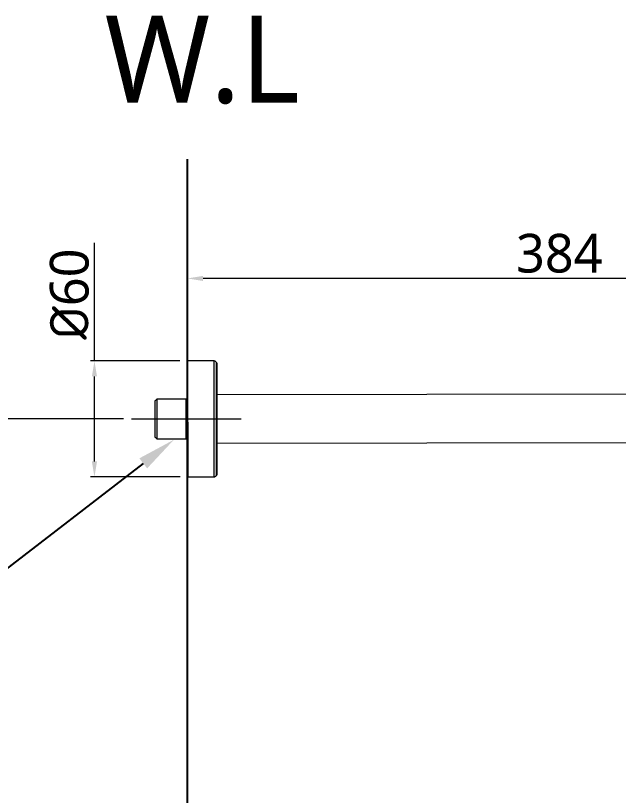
# Model space of a CAD drawing. Extents: x 12185 to 15344, y -91 to 2224.
# Drawn here: x 12712.1 to 13023.6, y 1251.1 to 1654.3 of the extents above; entities that cross this region are included whole.
import ezdxf
from ezdxf import colors
from ezdxf.entities.mleader import LeaderData, LeaderLine
from ezdxf.math import Vec2, Vec3

# ---------------------------------------------------------------- set-up
doc = ezdxf.new("R2010")
doc.units = 0
doc.header["$LTSCALE"] = 10
doc.header["$MEASUREMENT"] = 0
doc.header["$PDMODE"] = 3
doc.header["$PDSIZE"] = -10
doc.linetypes.add('CENTER2', pattern=[28.575, 19.05, -3.175, 3.175, -3.175])
doc.layers.get('0').update_dxf_attribs({"linetype": 'CONTINUOUS'})
doc.layers.get('DEFPOINTS').update_dxf_attribs({"linetype": 'CONTINUOUS'})
doc.layers.add('1', color=7, linetype='CONTINUOUS')
doc.layers.add('Cneter', color=1, linetype='CENTER2', lineweight=13)
doc.layers.add('치수선', color=7, linetype='CONTINUOUS', lineweight=20)
doc.styles.add('Daelim Dimension', font='NanumGothic.ttf')
doc.dimstyles.new('DEFAULT', dxfattribs={"dimscale": 2, "dimtxt": 2, "dimasz": 2, "dimexe": 0, "dimexo": 2, "dimgap": 1, "dimtad": 1, "dimdec": 1, "dimzin": 9, "dimdsep": 46, "dimtxsty": 'Daelim Dimension', "dimcen": 0.5, "dimclrd": 5, "dimclre": 5, "dimclrt": 256, "dimadec": 1, "dimazin": 0, "dimtfac": 1, "dimtdec": 1, "dimtix": 1, "dimtmove": 0, "dimatfit": 3, "dimfxl": 0, "dimtolj": 1, "dimtzin": 1, "dimlwd": 9, "dimlwe": 9, "dimarcsym": 0})

# ---------------------------------------------------------------- blocks, each defined once
blk = doc.blocks.new('*D10')
at = {"color": 5, "lineweight": 9, "ltscale": 0.5}
for p, q in [((12767.87, 1445.74), (12675.64, 1445.74)), ((12677.64, 820.46), (12677.64, 1437.74)), ((12774.01, 812.46), (12675.64, 812.46))]:
    blk.add_line(p, q, dxfattribs=at)
at = {"color": 5, "ltscale": 0.5}
for points in [[(12676.31, 1437.74), (12678.97, 1437.74), (12677.64, 1445.74)], [(12676.31, 820.46), (12678.97, 820.46), (12677.64, 812.46)]]:
    blk.add_solid(points, dxfattribs=at)
at = {"layer": 'DEFPOINTS', "color": 0, "ltscale": 0.5}
for p in [(12677.64, 1445.74), (12771.87, 1445.74), (12778.01, 812.46)]:
    blk.add_point(p, dxfattribs=at)
at = {"color": 7, "ltscale": 0.5, "insert": (12661.93, 1129.1), "char_height": 20, "attachment_point": 5, "rotation": 90, "style": 'Daelim Dimension'}
blk.add_mtext('\\A1;(1140)', dxfattribs=at)
blk = doc.blocks.new('*D11')
at = {"color": 5, "lineweight": 9, "ltscale": 0.5}
for p, q in [((12752.8, 1475.76), (12752.8, 1536.86)), ((12796.95, 1475.76), (12750.8, 1475.76)), ((12752.8, 1423.76), (12752.8, 1467.76)), ((12797.03, 1415.76), (12750.8, 1415.76))]:
    blk.add_line(p, q, dxfattribs=at)
at = {"color": 5, "ltscale": 0.5}
for points in [[(12751.47, 1467.76), (12754.14, 1467.76), (12752.8, 1475.76)], [(12751.47, 1423.76), (12754.14, 1423.76), (12752.8, 1415.76)]]:
    blk.add_solid(points, dxfattribs=at)
at = {"layer": 'DEFPOINTS', "color": 0, "ltscale": 0.5}
for p in [(12752.8, 1475.76), (12800.95, 1475.76), (12801.03, 1415.76)]:
    blk.add_point(p, dxfattribs=at)
at = {"color": 7, "ltscale": 0.5, "insert": (12739.92, 1510.31), "char_height": 20, "attachment_point": 5, "rotation": 90, "style": 'Daelim Dimension'}
blk.add_mtext('\\A1;{\\fISOCPEUR|b0|i0|c0|p34;%%C}60', dxfattribs=at)
blk = doc.blocks.new('*D12')
at = {"color": 5, "lineweight": 9, "ltscale": 0.5}
for p, q in [((12800.95, 1470.27), (12800.95, 1520.41)), ((13185.04, 1456.97), (13185.04, 1520.41)), ((13177.04, 1518.41), (12808.95, 1518.41))]:
    blk.add_line(p, q, dxfattribs=at)
at = {"color": 5, "ltscale": 0.5}
for points in [[(12808.95, 1519.74), (12808.95, 1517.07), (12800.95, 1518.41)], [(13177.04, 1519.74), (13177.04, 1517.07), (13185.04, 1518.41)]]:
    blk.add_solid(points, dxfattribs=at)
at = {"layer": 'DEFPOINTS', "color": 0, "ltscale": 0.5}
for p in [(12800.95, 1518.41), (12800.95, 1466.27), (13185.04, 1452.97)]:
    blk.add_point(p, dxfattribs=at)
at = {"color": 7, "ltscale": 0.5, "insert": (12992.99, 1531.31), "char_height": 20, "attachment_point": 5, "style": 'Daelim Dimension'}
blk.add_mtext('\\A1;384', dxfattribs=at)

msp = doc.modelspace()

# ---------------------------------------------------------------- linework, layer by layer
at = {"ltscale": 0.5}
for p, q in [((12800.95, 230.76), (12800.95, 1580.15)), ((12815.86, 1474.77), (12815.93, 1416.77))]:
    msp.add_line(p, q, dxfattribs=at)
at = {"layer": '1', "color": 7, "linetype": 'Continuous', "lineweight": 18}
for p, q in [((12814.45, 1475.78), (12800.95, 1475.76)), ((12784.97, 1455.99), (12783.97, 1454.99)), ((12800.96, 1456.01), (12784.97, 1455.99)), ((13200.67, 1458.8), (12815.97, 1458.28)), ((12784.12, 1455.14), (12783.97, 1455.14)), ((12784, 1436.49), (12785, 1435.49)), ((12784, 1436.34), (12784.15, 1436.34)), ((12785, 1435.49), (12800.98, 1435.51)), ((12816, 1433.28), (13173.72, 1433.76)), ((12801.03, 1415.76), (12814.53, 1415.78))]:
    msp.add_line(p, q, dxfattribs=at)
for centre, major_axis, start_param, end_param in [((12800.99, 1445.76), (-0.04, 30), 6.283159, 7.853981), ((12784.99, 1445.74), (0.01, -10.25), 3.141595, 4.712385), ((12799.99, 1445.76), (-0.01, 10.25), 0.000002, 1.570792), ((12783.99, 1445.74), (0.01, -9.4), 3.141669, 4.712384), ((12783.99, 1445.74), (0.01, -9.25), 3.286713, 4.712384), ((12783.99, 1445.74), (0.01, -9.25), 4.712388, 6.283318), ((12783.99, 1445.74), (0.01, -9.4), 4.712388, 6.283255), ((12784.99, 1445.74), (0.01, -10.25), 4.712388, 6.283257), ((12799.99, 1445.76), (-0.01, 10.25), 1.570796, 3.141664), ((12800.99, 1445.76), (-0.04, 30), 1.570796, 3.143026)]:
    msp.add_ellipse(centre, major_axis=major_axis, ratio=0.000599, start_param=start_param, end_param=end_param, dxfattribs=at)
at = {"layer": '1', "color": 7, "linetype": 'Continuous', "lineweight": 13}
for start_param, end_param in [(3.14159, 4.680819), (4.680819, 4.712387), (4.712389, 6.283194)]:
    msp.add_ellipse((12814.49, 1445.78), major_axis=(0.04, -30), ratio=0.000599, start_param=start_param, end_param=end_param, dxfattribs=at)
at = {"layer": '1', "color": 7, "linetype": 'Continuous', "lineweight": 18}
for points, knots in [([(12815.86, 1474.77), (12815.85, 1474.81), (12815.79, 1474.98), (12815.59, 1475.28), (12815.22, 1475.59), (12814.8, 1475.77), (12814.54, 1475.76), (12814.45, 1475.75)], [0, 0, 0, 0, 0.071713, 0.290203, 0.568735, 0.853969, 1, 1, 1, 1]), ([(12814.53, 1415.8), (12814.62, 1415.79), (12814.87, 1415.79), (12815.25, 1415.94), (12815.58, 1416.19), (12815.79, 1416.46), (12815.9, 1416.66), (12815.93, 1416.76), (12815.93, 1416.77)], [0, 0, 0, 0, 0.148506, 0.419702, 0.639212, 0.824628, 0.979432, 1, 1, 1, 1])]:
    msp.add_open_spline(points, degree=3, knots=knots, dxfattribs=at)
at = {"layer": 'Cneter', "lineweight": 5, "ltscale": 0.5}
msp.add_line((12771.87, 1445.74), (12828.54, 1445.76), dxfattribs=at)

# ---------------------------------------------------------------- texts
at = {"layer": '치수선', "insert": (12859.02, 1654.3), "char_height": 45, "attachment_point": 3, "style": 'Daelim Dimension'}
msp.add_mtext_dynamic_manual_height_columns('W.L', width=17.4109, gutter_width=12.5, heights=[0], dxfattribs=at)

# ---------------------------------------------------------------- dimensions: what is measured, and where the dimension line sits
at = {"color": 5, "ltscale": 0.5}
dim = msp.add_linear_dim(base=(12800.95, 1518.41), p1=(13185.04, 1452.97), p2=(12800.95, 1466.27), dimstyle='DEFAULT', override={"dimtxt": 10, "dimasz": 4, "dimexe": 1, "dimdec": 0, "dimclrt": 7}, dxfattribs=at)
dim.commit()
dim.dimension.update_dxf_attribs({"geometry": '*D12', "text_midpoint": (12992.99, 1531.31)})
dim = msp.add_linear_dim(base=(12752.8, 1475.76), p1=(12801.03, 1415.76), p2=(12800.95, 1475.76), angle=90, text='{\\fISOCPEUR|b0|i0|c0|p34;%%C}<>', dimstyle='DEFAULT', override={"dimtxt": 10, "dimasz": 4, "dimexe": 1, "dimdec": 0, "dimclrt": 7}, dxfattribs=at)
dim.commit()
dim.dimension.update_dxf_attribs({"geometry": '*D11', "text_midpoint": (12752.8, 1510.31), "dimtype": 160})
dim = msp.add_linear_dim(base=(12677.64, 1445.74), p1=(12778.01, 812.46), p2=(12771.87, 1445.74), angle=90, text='(1140)', dimstyle='DEFAULT', override={"dimtxt": 10, "dimasz": 4, "dimexe": 1, "dimdec": 0, "dimclrt": 7}, dxfattribs=at)
dim.commit()
dim.dimension.update_dxf_attribs({"geometry": '*D10', "text_midpoint": (12661.93, 1129.1)})

# ---------------------------------------------------------------- leaders
at = {"ltscale": 0.5}
ml = msp.add_multileader_mtext('Standard', dxfattribs=at)
ml.set_content('G1/2-14TH', color=256, style='Daelim Dimension')
ml.set_leader_properties(color=5)
ml.build(insert=Vec2(0, 0))
ml.multileader.update_dxf_attribs({"text_left_attachment_type": 6, "text_right_attachment_type": 6, "dogleg_length": 0.36, "arrow_head_size": 20})
ctx = ml.context
ctx.base_point, ctx.char_height, ctx.arrow_head_size, ctx.landing_gap_size, ctx.plane_origin = Vec3(12442.69, 1275.99), 20, 20, 0.09, Vec3(12582.87, 1279.61)
ctx.left_attachment, ctx.right_attachment, ctx.text_align_type = 6, 6, 2
notes = []
notes.append((ctx, [(1, (1, 1, 0), (12587.84, 1275.99), (-1, 0), 0.36, [(0, [(12793.86, 1435.01)], 0, [])])]))
ctx.mtext.insert, ctx.mtext.alignment, ctx.mtext.flow_direction = Vec3(12587.39, 1299.99), 3, 5
for ctx, leaders in notes:
    for number, flags, end, landing, length, lines in leaders:
        leader = LeaderData()
        leader.index, (leader.has_last_leader_line, leader.has_dogleg_vector, leader.attachment_direction) = number, flags
        leader.last_leader_point, leader.dogleg_vector, leader.dogleg_length = Vec3(end), Vec3(landing), length
        for number, points, colour, breaks in lines:
            line = LeaderLine()
            line.index, line.vertices, line.color, line.breaks = number, Vec3.list(points), colors.encode_raw_color(colour), breaks
            leader.lines.append(line)
        ctx.leaders.append(leader)

doc.saveas('drawing.dxf')
